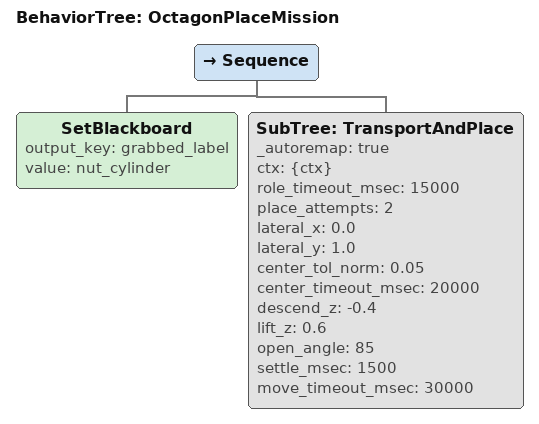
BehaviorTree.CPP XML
<root BTCPP_format="4" main_tree_to_execute="OctagonPlaceMission">
    <BehaviorTree ID="OctagonPlaceMission">
        <Sequence>
            <SetBlackboard output_key="grabbed_label" value="nut_cylinder"/>
            <!-- Knobs supplied at the call site; descend_z / lift_z / lateral_* / angles
                 are sim-measured placeholders to tune in the pool/sim run (Task 5). -->
            <SubTree ID="TransportAndPlace" _autoremap="true" ctx="{ctx}"
                     role_timeout_msec="15000"
                     place_attempts="2"
                     lateral_x="0.0" lateral_y="1.0"
                     center_tol_norm="0.05" center_timeout_msec="20000"
                     descend_z="-0.4" lift_z="0.6"
                     open_angle="85" settle_msec="1500"
                     move_timeout_msec="30000"/>
        </Sequence>
    </BehaviorTree>
</root>
